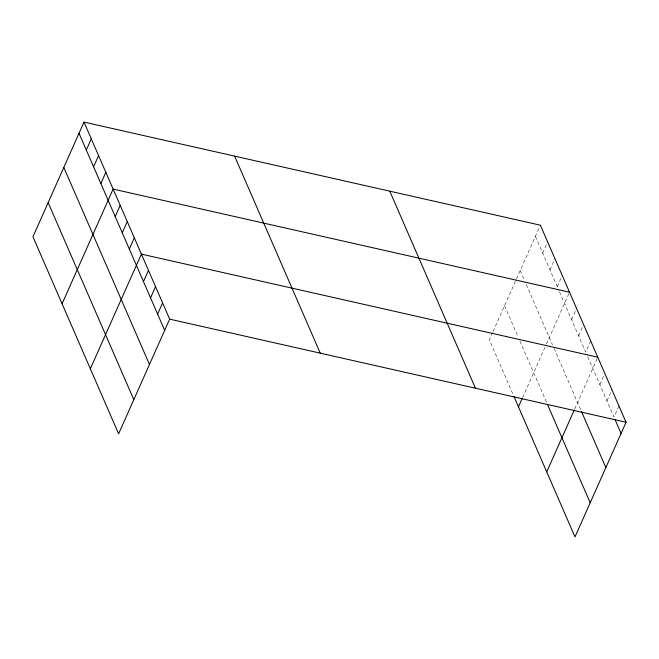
<?xml version="1.0" encoding="UTF-8"?>
<svg xmlns="http://www.w3.org/2000/svg" width="659" height="659" viewBox="0 0 659 659"><rect width="100%" height="100%" fill="white"/><g stroke="black" fill="none" stroke-linecap="round" stroke-linejoin="round"><path stroke-width="0.49" stroke-dasharray="3.29 2.47" d="M492.627 332.482L489.34 339.863L513.608 395.688M493.039 331.559L540.388 225.197M542.686 253.147L547.67 241.944M549.968 269.893L554.952 258.69M557.25 286.64L562.234 275.446M522.571 397.624L546.031 344.937M546.443 344.014L569.516 292.192M571.592 319.648L576.584 308.445M578.66 335.901L583.652 324.706M590.719 340.958L585.727 352.161L559.269 291.294M574.706 409.041L597.779 357.219M599.863 384.675L604.435 374.403M606.931 400.927L611.914 389.724M618.982 405.985L613.999 417.188L587.688 356.676M535.405 236.4L558.865 290.364M520.206 270.544L524.655 280.775M526.269 284.499L552.464 344.756M554.038 348.372L581.131 410.689M504.539 305.718L518.295 337.35M519.91 341.074L546.624 402.517"/><path stroke-width="0.99" d="M84.006 122.096L32.95 236.762L118.612 433.803L169.66 319.137L84.006 122.096L540.388 225.197L626.05 422.238L574.994 536.904L514.012 396.619M86.296 150.046L91.28 138.843M93.578 166.793L98.562 155.59M100.86 183.54L105.844 172.345M62.078 303.758L113.126 189.092L569.516 292.192M115.21 216.547L120.193 205.344M122.269 232.8L127.261 221.605M129.337 249.061L134.329 237.858M90.341 368.776L141.397 254.119L597.779 357.219M143.473 281.574L148.464 270.371M150.54 297.827L155.524 286.624M157.608 314.088L162.592 302.885M518.46 406.858L522.159 398.547M546.731 471.877L574.294 409.964M169.66 319.137L626.05 422.238M615.176 419.89L621.066 433.441M581.518 411.587L605.86 467.585M547.802 405.227L590.2 502.759M389.782 191.176L475.444 388.217M234.612 156.117L320.266 353.166M79.014 133.299L164.676 330.34M63.816 167.444L149.469 364.485M48.148 202.618L133.81 399.659"/></g></svg>
